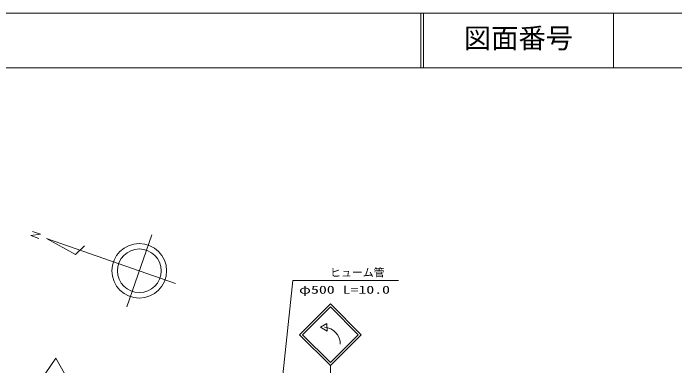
# Model space of a CAD drawing. Units: millimetres, scale not verified. Extents: x 69391 to 709391, y -64 to 359936.
# Drawn here: x 463531 to 584626, y 295339 to 359936 of the extents above; entities that cross this region are included whole.
import ezdxf
from ezdxf.enums import TextEntityAlignment as Align

# ---------------------------------------------------------------- set-up
doc = ezdxf.new("R2010")
doc.units = ezdxf.units.MM
doc.header["$LTSCALE"] = 1000
doc.layers.add('S-SUV', color=7, linetype='Continuous', lineweight=13)
doc.styles.add('ＭＳ ゴシック', font='')
doc.styles.get('ＭＳ ゴシック').set_extended_font_data('MS Gothic')

# ---------------------------------------------------------------- blocks, each defined once
blk = doc.blocks.new('BUHIN30')
at = {"color": 7, "linetype": 'Continuous', "lineweight": 13}
blk.add_lwpolyline([(405, 699), (-804, 0), (406, -703)], close=True, dxfattribs=at)
blk.add_circle((0, 0), 24.5, dxfattribs=at)

msp = doc.modelspace()

# ---------------------------------------------------------------- linework, layer by layer
at = {"layer": 'S-SUV'}
for p, q in [((709391, 359936), (69391, 359936)), ((538138, 359936), (538138, 349936)), ((538638, 359936), (538638, 349936)), ((573388, 359936), (573388, 349936)), ((69391, 349936), (709391, 349936)), ((468508, 319443), (467043, 319946)), ((466783, 319197), (468508, 319443)), ((468240, 318689), (466783, 319197)), ((469612, 318671), (474947, 315749)), ((469612, 318671), (493214, 310428)), ((488914, 319344), (484297, 306127)), ((474947, 315749), (476551, 317307)), ((514693, 310978), (511884, 283957)), ((514693, 310978), (534029, 310978)), ((521585, 306679), (515928, 301022)), ((527242, 301022), (521585, 306679)), ((516494, 301022), (521585, 306113)), ((526676, 301022), (521585, 306113)), ((515928, 301022), (521585, 295365)), ((521585, 295931), (516494, 301022)), ((521585, 295365), (527242, 301022)), ((521585, 295931), (526676, 301022)), ((454240, 271348), (471312, 296747)), ((486071, 270830), (471312, 296747)), ((521585, 295365), (521585, 292505))]:
    msp.add_line(p, q, dxfattribs=at)
for radius in [5000, 4000]:
    msp.add_circle((486606, 312736), radius, dxfattribs=at)
msp.add_arc((520246, 299270), 3158, 0, 84.28201, dxfattribs=at)

# ---------------------------------------------------------------- block references
msp.add_blockref('BUHIN30', (520561, 302411), dxfattribs=at)

# ---------------------------------------------------------------- texts
at = {"layer": 'S-SUV', "style": 'ＭＳ ゴシック'}
for s, height, p in [('図面番号', 3666, (546013, 352436)), ('ヒューム管', 1466, (521515, 311246))]:
    msp.add_text(s, height=height, dxfattribs=at).set_placement(p, align=Align.BOTTOM_LEFT)
at = {"layer": 'S-SUV', "style": 'ＭＳ ゴシック', "width": 1.45}
msp.add_text('φ500 L=10.0', height=1466, dxfattribs=at).set_placement((515841, 308101), align=Align.BOTTOM_LEFT)

doc.saveas('drawing.dxf')
